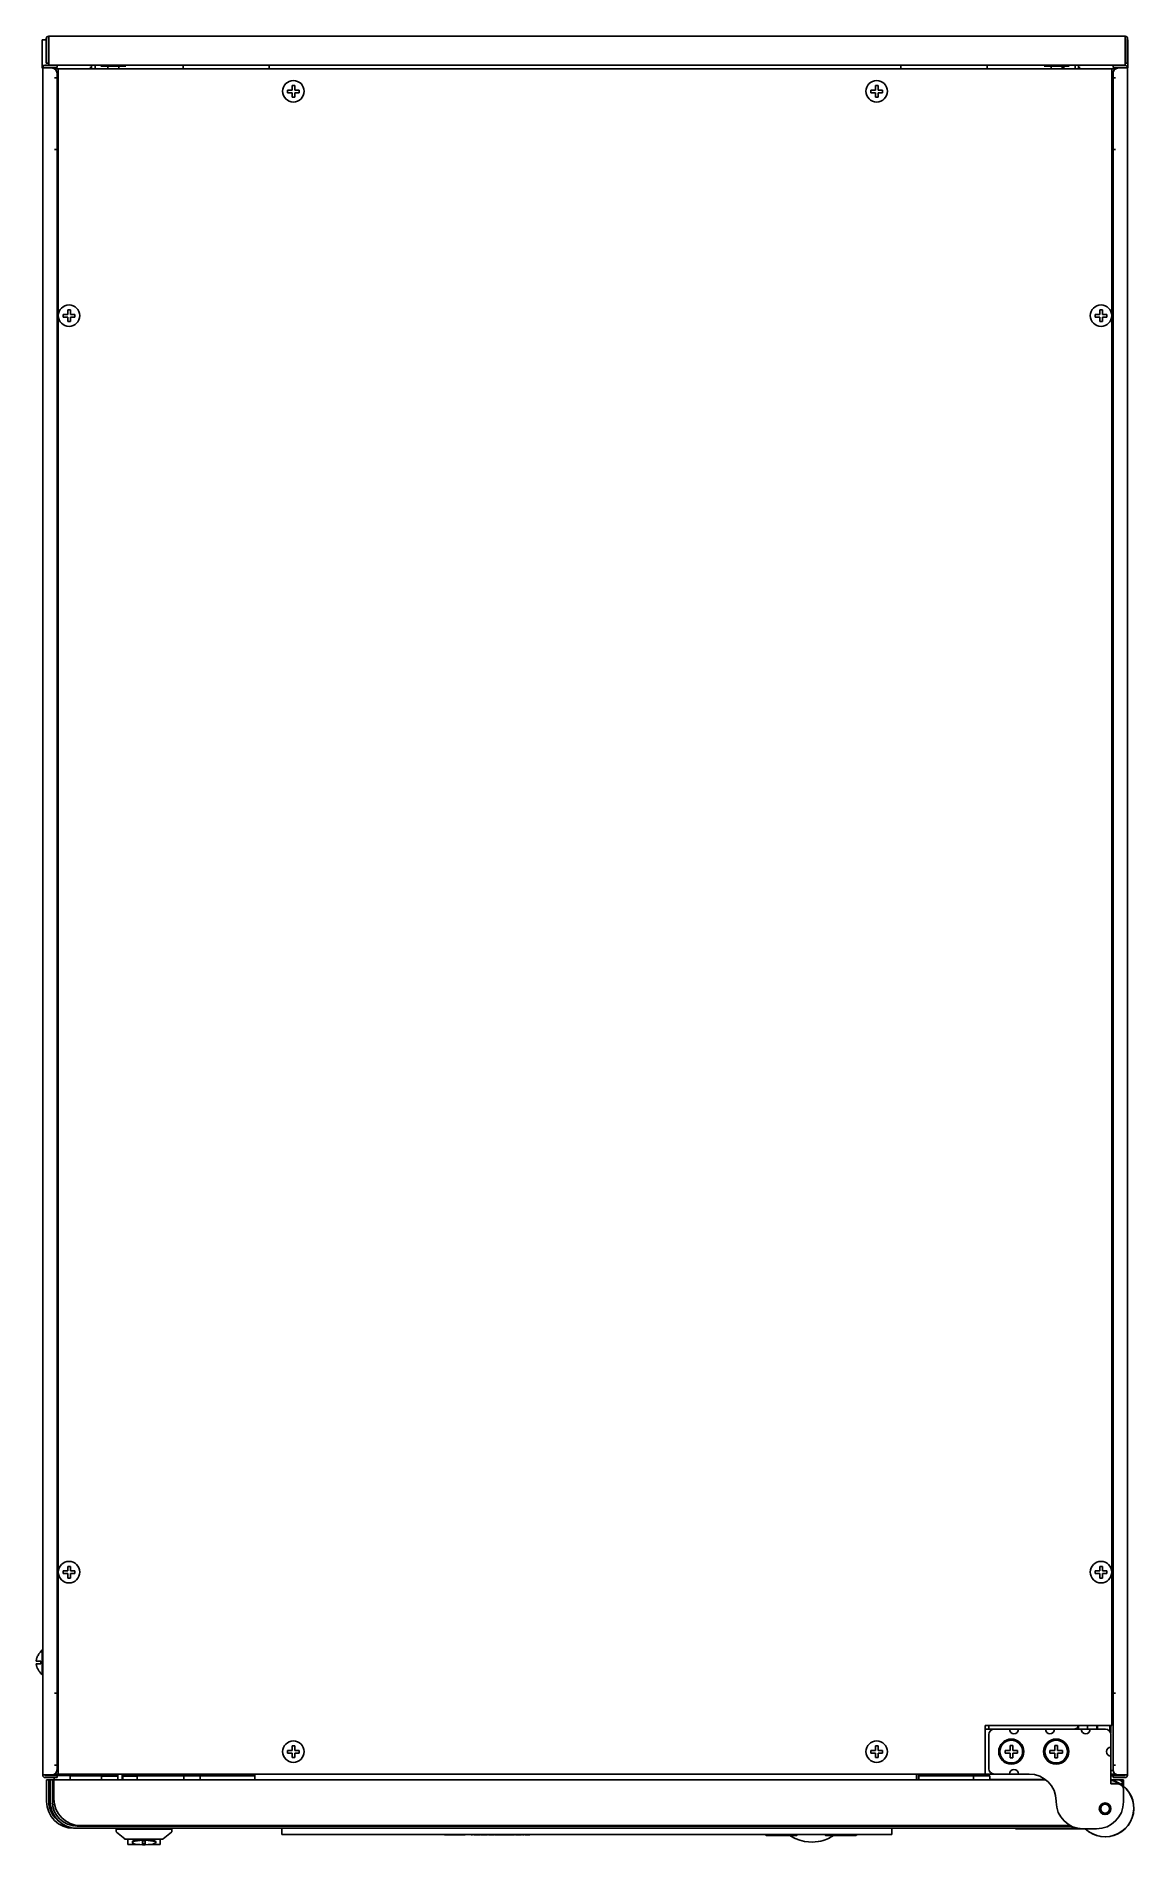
# Model space of a CAD drawing. Header units: millimetres. Extents: x 0 to 61, y -1 to 100.
import ezdxf

# ---------------------------------------------------------------- set-up
doc = ezdxf.new("R2010")
doc.units = ezdxf.units.MM
for name, color, linetype in [('2401-00291-M10-25HWMC_0', 7, 'Continuous'), ('2401-00329-M6-16TMHO_0', 7, 'Continuous'), ('2401-00460-M6-12PSTTHC_0', 7, 'Continuous'), ('2401-00889-M6-12FCTTHC_0', 7, 'Continuous'), ('2403-00007-2_0', 7, 'Continuous'), ('2403-00007_0', 7, 'Continuous'), ('2403-00037_S-M10-1_0', 7, 'Continuous'), ('4204-00465_0', 7, 'Continuous'), ('4204-01630_0', 7, 'Continuous'), ('4208-00599_0', 7, 'Continuous'), ('4209-00048_0', 7, 'Continuous'), ('4212-06613_2_MIR_0', 7, 'Continuous'), ('4212-06613_3_0', 7, 'Continuous'), ('4212-06614_1_0', 7, 'Continuous'), ('4212-06616_1_0', 7, 'Continuous'), ('4212-26877_0', 7, 'Continuous'), ('4212-26895_0', 7, 'Continuous'), ('4212-26898_0', 7, 'Continuous'), ('4212-26899_0', 7, 'Continuous'), ('4212-32232_0', 7, 'Continuous'), ('4212-47717_0', 7, 'Continuous'), ('4212-52675_0', 7, 'Continuous'), ('4212-52684_0', 7, 'Continuous'), ('4212-52688_0', 7, 'Continuous'), ('4212-52696_0', 7, 'Continuous'), ('4212-52698_0', 7, 'Continuous'), ('4212-59976_0', 7, 'Continuous'), ('4212-59978_1_0', 7, 'Continuous'), ('4212-59978_2_0', 7, 'Continuous'), ('4212-59978_3_0', 7, 'Continuous'), ('4212-59978_4_0', 7, 'Continuous'), ('4212-59983_0', 7, 'Continuous'), ('4212-59986_0', 7, 'Continuous'), ('4212-60002_0', 7, 'Continuous'), ('4212-61205_0', 7, 'Continuous'), ('4212-61300_0', 7, 'Continuous'), ('4212-61401_0', 7, 'Continuous'), ('4212-61413_0', 7, 'Continuous'), ('4403-06876_0', 7, 'Continuous')]:
    doc.layers.add(name, color=color, linetype=linetype)

msp = doc.modelspace()

# ---------------------------------------------------------------- linework, layer by layer
at = {"color": 40, "true_color": 0xf8d731}
msp.add_line((2.01, 0), (1.72, 0), dxfattribs=at)
at = {"layer": '2401-00291-M10-25HWMC_0', "color": 7, "linetype": 'Continuous'}
for p, q in [((59.46, 5.72), (59.46, 5.4)), ((59.51, 5.72), (59.51, 5.3))]:
    msp.add_line(p, q, dxfattribs=at)
at = {"layer": '2401-00329-M6-16TMHO_0', "color": 7, "linetype": 'Continuous'}
for p, q in [((3.64, 98.16), (3.64, 98.02)), ((4.24, 98.16), (4.24, 98.02)), ((56.2, 98.16), (56.2, 98.02)), ((56.8, 98.16), (56.8, 98.02)), ((56.9, 98.16), (56.9, 98.02)), ((-0.36, 9.36), (-0.35, 9.38)), ((-0.36, 9.35), (-0.36, 9.36)), ((-0.36, 9.33), (-0.36, 9.35)), ((-0.36, 9.31), (-0.36, 9.33)), ((-0.36, 9.31), (-0.11, 9.31)), ((-0.11, 9.16), (-0.36, 9.16)), ((-0.36, 9.16), (-0.36, 9.15)), ((-0.36, 9.13), (-0.36, 9.15)), ((-0.36, 9.12), (-0.36, 9.13)), ((-0.35, 9.1), (-0.36, 9.12)), ((-0.35, 9.41), (-0.34, 9.43)), ((-0.35, 9.39), (-0.35, 9.41)), ((-0.35, 9.38), (-0.35, 9.39)), ((-0.35, 9.09), (-0.35, 9.1)), ((-0.35, 9.07), (-0.35, 9.09)), ((-0.34, 9.05), (-0.35, 9.07)), ((-0.34, 9.45), (-0.33, 9.47)), ((-0.34, 9.43), (-0.34, 9.45)), ((-0.33, 9.47), (-0.32, 9.5)), ((-0.32, 9.5), (-0.31, 9.53)), ((-0.31, 9.52), (-0.3, 9.55)), ((-0.3, 9.55), (-0.29, 9.58)), ((-0.29, 9.58), (-0.27, 9.6)), ((-0.27, 9.6), (-0.26, 9.63)), ((-0.26, 9.63), (-0.24, 9.66)), ((-0.25, 9.65), (-0.23, 9.68)), ((-0.23, 9.68), (-0.21, 9.71)), ((-0.21, 9.71), (-0.2, 9.73)), ((-0.2, 9.73), (-0.18, 9.75)), ((-0.18, 9.75), (-0.16, 9.78)), ((-0.16, 9.78), (-0.15, 9.8)), ((-0.15, 9.8), (-0.13, 9.82)), ((-0.11, 9.84), (-0.13, 9.82)), ((-0.11, 9.84), (-0.1, 9.85)), ((-0.11, 9.84), (-0.11, 9.84)), ((-0.1, 9.85), (-0.02, 9.94)), ((0, 9.94), (-0.02, 9.94)), ((-0.02, 9.94), (-0.02, 8.54)), ((-0.34, 9.03), (-0.34, 9.05)), ((-0.33, 9.01), (-0.34, 9.03)), ((-0.32, 8.98), (-0.33, 9.01)), ((-0.31, 8.95), (-0.32, 8.98)), ((-0.3, 8.93), (-0.31, 8.96)), ((-0.29, 8.9), (-0.3, 8.93)), ((-0.27, 8.88), (-0.29, 8.9)), ((-0.26, 8.85), (-0.27, 8.88)), ((-0.24, 8.82), (-0.26, 8.85)), ((-0.23, 8.8), (-0.25, 8.83)), ((-0.21, 8.77), (-0.23, 8.8)), ((-0.2, 8.75), (-0.21, 8.77)), ((-0.18, 8.73), (-0.2, 8.75)), ((-0.16, 8.7), (-0.18, 8.73)), ((-0.15, 8.68), (-0.16, 8.7)), ((-0.13, 8.66), (-0.15, 8.68)), ((-0.11, 8.64), (-0.13, 8.66)), ((-0.11, 8.64), (-0.1, 8.63)), ((-0.11, 8.64), (-0.11, 8.64)), ((-0.1, 8.63), (-0.02, 8.54)), ((0, 8.54), (-0.02, 8.54))]:
    msp.add_line(p, q, dxfattribs=at)
for points in [[(-0.11, 9.84), (-0.07, 9.89), (-0.02, 9.94)], [(-0.11, 9.31), (-0.11, 9.27), (-0.11, 9.21), (-0.11, 9.16)], [(-0.11, 8.64), (-0.07, 8.59), (-0.02, 8.54)]]:
    msp.add_lwpolyline(points, dxfattribs=at)
at = {"layer": '2401-00460-M6-12PSTTHC_0', "color": 7, "linetype": 'Continuous'}
for p, q in [((13.65, 96.69), (13.65, 96.84)), ((13.65, 96.84), (13.9, 96.84)), ((13.9, 96.84), (13.9, 97.09)), ((13.9, 97.09), (14.05, 97.09)), ((14.05, 97.09), (14.05, 96.84)), ((14.05, 96.84), (14.3, 96.84)), ((14.3, 96.84), (14.3, 96.69)), ((46.15, 96.69), (46.15, 96.84)), ((46.15, 96.84), (46.4, 96.84)), ((46.4, 96.84), (46.4, 97.09)), ((46.4, 97.09), (46.55, 97.09)), ((46.55, 97.09), (46.55, 96.84)), ((46.55, 96.84), (46.8, 96.84)), ((46.8, 96.84), (46.8, 96.69)), ((13.9, 96.69), (13.65, 96.69)), ((13.9, 96.44), (13.9, 96.69)), ((14.05, 96.44), (13.9, 96.44)), ((14.05, 96.69), (14.05, 96.44)), ((14.3, 96.69), (14.05, 96.69)), ((46.4, 96.69), (46.15, 96.69)), ((46.4, 96.44), (46.4, 96.69)), ((46.55, 96.44), (46.4, 96.44)), ((46.55, 96.69), (46.55, 96.44)), ((46.8, 96.69), (46.55, 96.69)), ((1.15, 84.19), (1.15, 84.34)), ((1.15, 84.34), (1.4, 84.34)), ((1.4, 84.19), (1.15, 84.19)), ((1.4, 84.34), (1.4, 84.59)), ((1.4, 84.59), (1.55, 84.59)), ((1.4, 83.94), (1.4, 84.19)), ((1.55, 83.94), (1.4, 83.94)), ((1.55, 84.59), (1.55, 84.34)), ((1.55, 84.34), (1.8, 84.34)), ((1.55, 84.19), (1.55, 83.94)), ((1.8, 84.19), (1.55, 84.19)), ((1.8, 84.34), (1.8, 84.19)), ((58.65, 84.19), (58.65, 84.34)), ((58.65, 84.34), (58.9, 84.34)), ((58.9, 84.19), (58.65, 84.19)), ((58.9, 84.34), (58.9, 84.59)), ((58.9, 84.59), (59.05, 84.59)), ((58.9, 83.94), (58.9, 84.19)), ((59.05, 83.94), (58.9, 83.94)), ((59.05, 84.59), (59.05, 84.34)), ((59.05, 84.34), (59.3, 84.34)), ((59.05, 84.19), (59.05, 83.94)), ((59.3, 84.19), (59.05, 84.19)), ((59.3, 84.34), (59.3, 84.19)), ((1.15, 14.34), (1.4, 14.34)), ((1.15, 14.19), (1.15, 14.34)), ((1.4, 14.19), (1.15, 14.19)), ((1.4, 14.59), (1.55, 14.59)), ((1.4, 14.34), (1.4, 14.59)), ((1.4, 13.94), (1.4, 14.19)), ((1.55, 14.59), (1.55, 14.34)), ((1.55, 14.34), (1.8, 14.34)), ((1.8, 14.19), (1.55, 14.19)), ((1.55, 14.19), (1.55, 13.94)), ((1.8, 14.34), (1.8, 14.19)), ((58.65, 14.34), (58.9, 14.34)), ((58.65, 14.19), (58.65, 14.34)), ((58.9, 14.19), (58.65, 14.19)), ((58.9, 14.59), (59.05, 14.59)), ((58.9, 14.34), (58.9, 14.59)), ((58.9, 13.94), (58.9, 14.19)), ((59.05, 14.59), (59.05, 14.34)), ((59.05, 14.34), (59.3, 14.34)), ((59.3, 14.19), (59.05, 14.19)), ((59.05, 14.19), (59.05, 13.94)), ((59.3, 14.34), (59.3, 14.19)), ((1.55, 13.94), (1.4, 13.94)), ((59.05, 13.94), (58.9, 13.94)), ((13.65, 4.34), (13.9, 4.34)), ((13.65, 4.19), (13.65, 4.34)), ((13.9, 4.19), (13.65, 4.19)), ((13.9, 4.59), (14.05, 4.59)), ((13.9, 4.34), (13.9, 4.59)), ((13.9, 3.94), (13.9, 4.19)), ((14.05, 4.59), (14.05, 4.34)), ((14.05, 4.34), (14.3, 4.34)), ((14.3, 4.19), (14.05, 4.19)), ((14.05, 4.19), (14.05, 3.94)), ((14.3, 4.34), (14.3, 4.19)), ((46.15, 4.34), (46.4, 4.34)), ((46.15, 4.19), (46.15, 4.34)), ((46.4, 4.19), (46.15, 4.19)), ((46.4, 4.59), (46.55, 4.59)), ((46.4, 4.34), (46.4, 4.59)), ((46.4, 3.94), (46.4, 4.19)), ((46.55, 4.59), (46.55, 4.34)), ((46.55, 4.34), (46.8, 4.34)), ((46.8, 4.19), (46.55, 4.19)), ((46.55, 4.19), (46.55, 3.94)), ((46.8, 4.34), (46.8, 4.19)), ((14.05, 3.94), (13.9, 3.94)), ((46.55, 3.94), (46.4, 3.94))]:
    msp.add_line(p, q, dxfattribs=at)
for centre in [(13.97, 96.77), (46.47, 96.77), (1.47, 84.27), (58.97, 84.27), (1.47, 14.27), (58.97, 14.27), (13.97, 4.27), (46.47, 4.27)]:
    msp.add_circle(centre, 0.6, dxfattribs=at)
at = {"layer": '2401-00889-M6-12FCTTHC_0', "color": 7, "linetype": 'Continuous'}
for p, q in [((53.9, 4.34), (53.62, 4.34)), ((53.62, 4.34), (53.62, 4.19)), ((53.62, 4.19), (53.9, 4.19)), ((54.05, 4.62), (53.9, 4.62)), ((53.9, 4.62), (53.9, 4.34)), ((53.9, 4.19), (53.9, 3.92)), ((54.05, 4.34), (54.05, 4.62)), ((54.32, 4.34), (54.05, 4.34)), ((54.05, 4.19), (54.32, 4.19)), ((54.05, 3.92), (54.05, 4.19)), ((54.32, 4.19), (54.32, 4.34)), ((56.4, 4.34), (56.12, 4.34)), ((56.12, 4.34), (56.12, 4.19)), ((56.12, 4.19), (56.4, 4.19)), ((56.55, 4.62), (56.4, 4.62)), ((56.4, 4.62), (56.4, 4.34)), ((56.4, 4.19), (56.4, 3.92)), ((56.55, 4.34), (56.55, 4.62)), ((56.82, 4.34), (56.55, 4.34)), ((56.55, 4.19), (56.82, 4.19)), ((56.55, 3.92), (56.55, 4.19)), ((56.82, 4.19), (56.82, 4.34)), ((53.9, 3.92), (54.05, 3.92)), ((56.4, 3.92), (56.55, 3.92))]:
    msp.add_line(p, q, dxfattribs=at)
for centre in [(53.97, 4.27), (56.47, 4.27)]:
    msp.add_circle(centre, 0.63, dxfattribs=at)
at = {"layer": '2403-00007-2_0', "color": 7, "linetype": 'Continuous'}
for p, q in [((3.39, 98.2), (3.39, 98.22)), ((3.44, 98.2), (3.39, 98.2)), ((4.49, 98.2), (4.44, 98.2)), ((4.49, 98.2), (4.49, 98.22)), ((55.95, 98.2), (55.95, 98.22)), ((56, 98.2), (55.95, 98.2)), ((57.05, 98.2), (57, 98.2)), ((57.05, 98.2), (57.05, 98.22))]:
    msp.add_line(p, q, dxfattribs=at)
at = {"layer": '2403-00007_0', "color": 7, "linetype": 'Continuous'}
for p, q in [((3.33, 98.16), (3.25, 98.16)), ((3.36, 98.2), (3.39, 98.2)), ((3.36, 98.16), (4.52, 98.16)), ((3.44, 98.22), (3.44, 98.16)), ((4.44, 98.22), (4.44, 98.16)), ((4.52, 98.2), (4.49, 98.2)), ((4.53, 98.16), (4.54, 98.16)), ((4.63, 98.16), (4.56, 98.16)), ((55.89, 98.16), (55.81, 98.16)), ((55.92, 98.2), (55.95, 98.2)), ((55.92, 98.16), (57.08, 98.16)), ((56, 98.22), (56, 98.16)), ((57, 98.22), (57, 98.16)), ((57.08, 98.2), (57.05, 98.2)), ((57.09, 98.16), (57.1, 98.16)), ((57.19, 98.16), (57.12, 98.16))]:
    msp.add_line(p, q, dxfattribs=at)
for centre, radius, start, end in [((3.36, 98.23), 0.07, 188.4086, 270), ((3.36, 98.23), 0.03, 199.6453, 270), ((4.52, 98.23), 0.07, 270, 351.5914), ((4.52, 98.23), 0.03, 270, 340.3547), ((55.92, 98.23), 0.07, 188.4086, 270), ((55.92, 98.23), 0.03, 199.6453, 270), ((57.08, 98.23), 0.07, 270, 351.5914), ((57.08, 98.23), 0.03, 270, 340.3547)]:
    msp.add_arc(centre, radius, start, end, dxfattribs=at)
at = {"layer": '2403-00037_S-M10-1_0', "color": 7, "linetype": 'Continuous'}
for p, q in [((58.74, 5.52), (58.74, 5.72)), ((58.77, 5.52), (58.77, 5.72))]:
    msp.add_line(p, q, dxfattribs=at)
at = {"layer": '4204-00465_0', "color": 7, "linetype": 'Continuous'}
for p, q in [((7.19, -0.05), (4.1, -0.05)), ((4.1, -0.05), (4.1, -0.18)), ((4.11, -0.22), (4.58, -0.59)), ((4.15, -0.05), (4.15, 0)), ((6.69, -0.6), (4.59, -0.6)), ((4.75, -0.9), (4.75, -0.6)), ((5.28, -0.9), (4.75, -0.9)), ((5, -0.75), (5, -0.8)), ((5.01, -0.76), (5, -0.8)), ((5.57, -0.7), (5.72, -0.7)), ((5.57, -0.89), (5.57, -0.7)), ((5.72, -0.84), (5.57, -0.84)), ((5.72, -0.89), (5.57, -0.89)), ((5.72, -0.7), (5.72, -0.89)), ((6.55, -0.9), (6.01, -0.9)), ((6.3, -0.8), (6.28, -0.76)), ((6.3, -0.75), (6.3, -0.8)), ((6.55, -0.6), (6.55, -0.9)), ((7.18, -0.22), (6.71, -0.59)), ((7.15, -0.05), (7.15, 0)), ((7.19, -0.05), (7.19, -0.18))]:
    msp.add_line(p, q, dxfattribs=at)
for points in [[(6.3, -0.75), (6.28, -0.72), (6.23, -0.69), (6.15, -0.67), (6.05, -0.65), (5.93, -0.63), (5.79, -0.62), (5.65, -0.62), (5.5, -0.62), (5.36, -0.63), (5.24, -0.65), (5.14, -0.67), (5.06, -0.69), (5.01, -0.72), (5, -0.75)], [(5, -0.8), (5.01, -0.83), (5.07, -0.85), (5.16, -0.88), (5.28, -0.9)], [(6.28, -0.76), (6.22, -0.74), (6.13, -0.71), (6.01, -0.69), (5.88, -0.68), (5.72, -0.67), (5.57, -0.67), (5.41, -0.68), (5.28, -0.69), (5.16, -0.71), (5.07, -0.74), (5.01, -0.76)], [(5.28, -0.9), (5.41, -0.91), (5.57, -0.92), (5.72, -0.92), (5.88, -0.91)], [(5.88, -0.91), (6.01, -0.9), (6.13, -0.88), (6.22, -0.85), (6.28, -0.83), (6.3, -0.8)]]:
    msp.add_lwpolyline(points, dxfattribs=at)
for centre, start, end in [((4.15, -0.18), 180, 231.3402), ((4.59, -0.55), 193.9844, 270), ((4.61, -0.55), 231.3402, 270), ((6.68, -0.55), 270, 308.6598), ((6.69, -0.55), 270, 346.0156), ((7.15, -0.18), 308.6598, 360)]:
    msp.add_arc(centre, 0.05, start, end, dxfattribs=at)
at = {"layer": '4204-01630_0', "color": 7, "linetype": 'Continuous'}
msp.add_line((3.04, 0.12), (3.04, 0.15), dxfattribs=at)
at = {"layer": '4208-00599_0', "color": 7, "linetype": 'Continuous'}
msp.add_lwpolyline([(44.07, -0.4), (44.07, -0.4), (44.01, -0.44), (43.94, -0.48), (43.87, -0.52), (43.79, -0.56), (43.7, -0.6), (43.6, -0.64), (43.48, -0.68), (43.36, -0.71), (43.21, -0.74), (43.05, -0.76), (42.87, -0.77), (42.67, -0.76), (42.44, -0.73), (42.19, -0.67), (41.92, -0.57), (41.68, -0.43), (41.63, -0.4)], dxfattribs=at)
at = {"layer": '4209-00048_0', "color": 7, "linetype": 'Continuous'}
for p, q in [((0.64, 2.7), (0.64, 2.82)), ((1.54, 2.94), (0.8, 2.94)), ((1.54, 2.7), (1.54, 2.94)), ((8.77, 2.92), (7.87, 2.92)), ((7.87, 2.7), (7.87, 2.92)), ((8.77, 2.7), (8.77, 2.92)), ((52.77, 2.92), (51.87, 2.92)), ((51.87, 2.7), (51.87, 2.92)), ((52.77, 2.7), (52.77, 2.92))]:
    msp.add_line(p, q, dxfattribs=at)
at = {"layer": '4212-06613_2_MIR_0', "color": 7, "linetype": 'Continuous'}
for p, q in [((54.37, 5.52), (53.87, 5.52)), ((56.37, 5.52), (55.87, 5.52)), ((58.37, 5.52), (57.87, 5.52)), ((59.52, 4.02), (59.52, 4.52)), ((53.87, 3.02), (54.37, 3.02))]:
    msp.add_line(p, q, dxfattribs=at)
at = {"layer": '4212-06613_3_0', "color": 7, "linetype": 'Continuous'}
for radius in [0.3, 0.25]:
    msp.add_circle((59.2, 1.09), radius, dxfattribs=at)
at = {"layer": '4212-06614_1_0', "color": 7, "linetype": 'Continuous'}
for p, q in [((52.72, 5.22), (52.72, 3.32)), ((53.87, 5.52), (53.02, 5.52)), ((55.87, 5.52), (54.37, 5.52)), ((57.87, 5.52), (56.37, 5.52)), ((59.22, 5.52), (58.37, 5.52)), ((59.52, 5.22), (59.52, 4.52)), ((59.52, 4.02), (59.52, 2.47)), ((53.02, 3.02), (53.87, 3.02)), ((54.37, 3.02), (54.97, 3.02)), ((59.92, 2.47), (59.52, 2.47)), ((60.22, 1.47), (60.22, 2.17)), ((56.47, 1.47), (56.47, 1.52)), ((57.97, -0.03), (58.72, -0.03))]:
    msp.add_line(p, q, dxfattribs=at)
for centre, radius in [((53.97, 4.27), 0.7), ((56.47, 4.27), 0.7), ((59.2, 1.09), 0.325)]:
    msp.add_circle(centre, radius, dxfattribs=at)
for centre, radius, start, end in [((53.02, 5.22), 0.3, 90, 180), ((54.12, 5.52), 0.25, 180, 0), ((56.12, 5.52), 0.25, 180, 0), ((58.12, 5.52), 0.25, 180, 0), ((59.22, 5.22), 0.3, 0, 90), ((59.52, 4.27), 0.25, 90, 270), ((53.02, 3.32), 0.3, 180, 270), ((54.12, 3.02), 0.25, 0, 180), ((54.97, 1.52), 1.5, 0, 90), ((59.92, 2.17), 0.3, 0, 90), ((57.97, 1.47), 1.5, 180, 270), ((58.72, 1.47), 1.5, 270, 0)]:
    msp.add_arc(centre, radius, start, end, dxfattribs=at)
at = {"layer": '4212-06616_1_0', "color": 7, "linetype": 'Continuous'}
for p, q in [((52.72, 3.02), (52.72, 2.92)), ((52.77, 2.72), (55.86, 2.72)), ((59.52, 2.7), (59.92, 2.7)), ((54.3, -0.03), (57.97, -0.03))]:
    msp.add_line(p, q, dxfattribs=at)
for centre, start, end in [((59.92, 2.4), 19.6203, 90), ((54.3, 0.27), 244.6636, 270)]:
    msp.add_arc(centre, 0.3, start, end, dxfattribs=at)
at = {"layer": '4212-26877_0', "color": 7, "linetype": 'Continuous'}
for p, q in [((52.52, 5.52), (52.73, 5.52)), ((52.52, 3.02), (53.02, 3.02))]:
    msp.add_line(p, q, dxfattribs=at)
at = {"layer": '4212-26895_0', "color": 7, "linetype": 'Continuous'}
for p, q in [((52.72, 5.72), (52.72, 5.52)), ((53.02, 5.52), (52.73, 5.52)), ((57.72, 5.72), (57.72, 5.52))]:
    msp.add_line(p, q, dxfattribs=at)
msp.add_arc((57.45, 5.79), 0.27, 270, 344.8522, dxfattribs=at)
at = {"layer": '4212-26898_0', "color": 7, "linetype": 'Continuous'}
for p, q in [((7.82, 98.22), (7.82, 98.02)), ((12.62, 98.02), (12.62, 98.22)), ((47.82, 98.22), (47.82, 98.02)), ((52.62, 98.02), (52.62, 98.22))]:
    msp.add_line(p, q, dxfattribs=at)
at = {"layer": '4212-26899_0', "color": 7, "linetype": 'Continuous'}
for p, q in [((2.72, 98.02), (2.72, 98.22)), ((2.92, 98.02), (2.92, 98.22)), ((57.52, 98.22), (57.52, 98.02)), ((57.72, 98.22), (57.72, 98.02))]:
    msp.add_line(p, q, dxfattribs=at)
at = {"layer": '4212-32232_0', "color": 7, "linetype": 'Continuous'}
for p, q in [((0.87, 93.02), (0.8, 93.02)), ((59.64, 93.02), (59.57, 93.02)), ((0.8, 8.02), (0.87, 8.02)), ((59.57, 8.02), (59.64, 8.02))]:
    msp.add_line(p, q, dxfattribs=at)
at = {"layer": '4212-47717_0', "color": 7, "linetype": 'Continuous'}
msp.add_line((58.22, 5.52), (58.22, 5.72), dxfattribs=at)
at = {"layer": '4212-52675_0', "color": 7, "linetype": 'Continuous'}
for p, q in [((4.18, 2.7), (4.18, 3.02)), ((4.43, 2.7), (4.43, 3.02)), ((4.46, 3.02), (4.46, 2.7))]:
    msp.add_line(p, q, dxfattribs=at)
at = {"layer": '4212-52684_0', "color": 7, "linetype": 'Continuous'}
for p, q in [((0.87, 98.02), (0.87, 3.02)), ((59.57, 98.02), (0.87, 98.02)), ((59.57, 5.72), (59.57, 98.02)), ((59.57, 5.72), (52.52, 5.72)), ((52.52, 3.02), (52.52, 5.72)), ((0.87, 3.02), (52.52, 3.02))]:
    msp.add_line(p, q, dxfattribs=at)
at = {"layer": '4212-52688_0', "color": 7, "linetype": 'Continuous'}
for p, q in [((0.66, 98.02), (0.87, 98.02)), ((0.8, 97.82), (0.87, 97.82)), ((59.57, 98.02), (59.78, 98.02)), ((59.57, 97.82), (59.64, 97.82)), ((0.87, 93.22), (0.8, 93.22)), ((0.87, 93.02), (0.8, 93.02)), ((59.64, 93.22), (59.57, 93.22)), ((59.64, 93.02), (59.57, 93.02)), ((0.8, 8.02), (0.87, 8.02)), ((0.8, 7.82), (0.87, 7.82)), ((59.57, 8.02), (59.64, 8.02)), ((59.57, 7.82), (59.64, 7.82)), ((0.87, 3.22), (0.8, 3.22)), ((59.64, 3.22), (59.52, 3.22)), ((0.87, 3.02), (0.66, 3.02)), ((59.78, 3.02), (59.52, 3.02))]:
    msp.add_line(p, q, dxfattribs=at)
at = {"layer": '4212-52696_0', "color": 7, "linetype": 'Continuous'}
for p, q in [((0.22, 2.97), (0.22, 2.94)), ((1.54, 2.92), (4.18, 2.92)), ((4.46, 2.92), (7.87, 2.92)), ((8.77, 2.92), (11.82, 2.92)), ((48.68, 2.92), (48.7, 2.92)), ((48.82, 2.92), (51.87, 2.92)), ((59.52, 2.92), (59.64, 2.92)), ((60.22, 2.97), (60.22, 2.94))]:
    msp.add_line(p, q, dxfattribs=at)
at = {"layer": '4212-52698_0', "color": 7, "linetype": 'Continuous'}
for p, q in [((-0.03, 98.14), (-0.03, 99.64)), ((0.19, 99.64), (-0.03, 99.64)), ((0.35, 99.64), (0.32, 99.64)), ((60.33, 99.64), (60.31, 99.64)), ((60.47, 99.64), (60.44, 99.64)), ((60.47, 98.14), (60.47, 99.64)), ((2.67, 98.14), (2.67, 98.02)), ((57.77, 98.14), (57.77, 98.02))]:
    msp.add_line(p, q, dxfattribs=at)
for centre, radius, start, end in [((0.27, 98.32), 0.3, 180, 213.7591), ((0.09, 98.14), 0.12, 180, 221.1457), ((60.17, 98.32), 0.3, 326.2409, 0), ((60.35, 98.14), 0.12, 318.8543, 0)]:
    msp.add_arc(centre, radius, start, end, dxfattribs=at)
at = {"layer": '4212-59976_0', "color": 7, "linetype": 'Continuous'}
for p, q in [((3.27, 2.9), (3.27, 2.92)), ((3.27, 2.9), (4.18, 2.9)), ((3.27, 2.9), (3.27, 2.7)), ((4.46, 2.9), (5.27, 2.9)), ((5.27, 2.9), (5.27, 2.92)), ((5.27, 2.7), (5.27, 2.9))]:
    msp.add_line(p, q, dxfattribs=at)
at = {"layer": '4212-59978_1_0', "color": 7, "linetype": 'Continuous'}
for p, q in [((0.42, 2.7), (0.54, 2.7)), ((0.42, 2.7), (0.42, 1.5)), ((0.54, 2.7), (0.54, 1.5)), ((60.22, 2.5), (60.1, 2.5)), ((60.1, 2.41), (60.1, 2.5)), ((60.22, 2.17), (60.22, 2.5)), ((1.92, 0.12), (57.33, 0.12)), ((1.92, 0), (57.68, 0))]:
    msp.add_line(p, q, dxfattribs=at)
for radius in [1.5, 1.38]:
    msp.add_arc((1.92, 1.5), radius, 180, 270, dxfattribs=at)
at = {"layer": '4212-59978_2_0', "color": 7, "linetype": 'Continuous'}
for p, q in [((55.89, 2.7), (0.62, 2.7)), ((0.62, 1.65), (0.62, 2.7)), ((2.12, 0.15), (57.26, 0.15))]:
    msp.add_line(p, q, dxfattribs=at)
msp.add_arc((2.12, 1.65), 1.5, 180, 270, dxfattribs=at)
at = {"layer": '4212-59978_3_0', "color": 7, "linetype": 'Continuous'}
msp.add_line((0.54, 1.69), (0.62, 1.69), dxfattribs=at)
for centre, start, end in [((0.68, 2.55), 115.4255, 180), ((3.06, 0.26), 231.9456, 261)]:
    msp.add_arc(centre, 0.14, start, end, dxfattribs=at)
at = {"layer": '4212-59978_4_0', "color": 7, "linetype": 'Continuous'}
msp.add_line((59.96, 2.49), (59.52, 2.49), dxfattribs=at)
msp.add_arc((59.96, 2.35), 0.14, 34.0829, 90, dxfattribs=at)
at = {"layer": '4212-59983_0', "color": 7, "linetype": 'Continuous'}
for p, q in [((0, 2.96), (0, 98.08)), ((0, 98.07), (0.5, 98.07)), ((0.12, 98.08), (0.12, 98.07)), ((0.14, 98.22), (0.35, 98.22)), ((0.14, 98.1), (0.8, 98.1)), ((0.8, 98.1), (0.8, 98.22)), ((0.8, 97.77), (0.8, 3.27)), ((59.64, 98.1), (59.64, 98.22)), ((60.3, 98.1), (59.64, 98.1)), ((59.64, 3.27), (59.64, 97.77)), ((59.94, 98.07), (60.44, 98.07)), ((60.32, 98.08), (60.32, 98.07)), ((60.44, 2.96), (60.44, 98.08)), ((0.66, 97.52), (0.8, 97.52)), ((59.78, 97.52), (59.64, 97.52)), ((0.66, 93.52), (0.8, 93.52)), ((59.78, 93.52), (59.64, 93.52)), ((0.66, 7.52), (0.8, 7.52)), ((59.78, 7.52), (59.64, 7.52)), ((0.66, 3.52), (0.8, 3.52)), ((59.78, 3.52), (59.64, 3.52)), ((0, 2.97), (0.5, 2.97)), ((0.12, 2.96), (0.12, 2.97)), ((0.14, 2.94), (0.8, 2.94)), ((0.14, 2.82), (0.8, 2.82)), ((0.8, 2.94), (0.8, 2.82)), ((59.64, 2.94), (60.3, 2.94)), ((59.64, 2.94), (59.64, 2.82)), ((60.3, 2.82), (59.64, 2.82)), ((60.44, 2.97), (59.94, 2.97)), ((60.32, 2.96), (60.32, 2.97))]:
    msp.add_line(p, q, dxfattribs=at)
for centre, radius, start, end in [((0.14, 98.08), 0.14, 90, 180), ((0.14, 98.08), 0.02, 90, 180), ((0.5, 97.77), 0.3, 0, 90), ((59.94, 97.77), 0.3, 90, 180), ((60.3, 98.08), 0.02, 0, 90), ((60.3, 98.08), 0.14, 0, 87.9442), ((0.5, 3.27), 0.3, 270, 0), ((59.94, 3.27), 0.3, 180, 270), ((0.14, 2.96), 0.14, 180, 270), ((0.14, 2.96), 0.02, 180, 270), ((60.3, 2.96), 0.14, 270, 0), ((60.3, 2.96), 0.02, 270, 0)]:
    msp.add_arc(centre, radius, start, end, dxfattribs=at)
at = {"layer": '4212-59986_0', "color": 7, "linetype": 'Continuous'}
for p, q in [((0.34, 99.84), (60.31, 99.84)), ((0.35, 98.22), (0.35, 99.84)), ((60.31, 98.22), (60.31, 99.84)), ((0.19, 98.34), (0.19, 99.7)), ((0.32, 98.34), (0.32, 99.7)), ((0.34, 99.72), (0.35, 99.72)), ((60.33, 98.34), (60.33, 99.7)), ((60.44, 99.7), (60.44, 98.34)), ((0.32, 98.34), (0.19, 98.34)), ((0.35, 98.46), (0.34, 98.46)), ((0.35, 98.34), (0.34, 98.34)), ((60.31, 98.22), (0.35, 98.22)), ((60.33, 98.34), (60.44, 98.34))]:
    msp.add_line(p, q, dxfattribs=at)
for centre, radius, start, end in [((0.34, 99.7), 0.14, 90, 180), ((60.31, 99.7), 0.14, 0, 90), ((0.34, 99.7), 0.02, 90, 180), ((60.31, 99.7), 0.02, 0, 85.4862), ((0.34, 98.48), 0.14, 261.7779, 270), ((0.34, 98.48), 0.02, 180, 270), ((60.31, 98.48), 0.02, 270, 0), ((60.31, 98.48), 0.14, 270.6476, 278.2221)]:
    msp.add_arc(centre, radius, start, end, dxfattribs=at)
at = {"layer": '4212-60002_0', "color": 7, "linetype": 'Continuous'}
for p, q in [((0.22, 2.7), (0.34, 2.7)), ((0.22, 1.5), (0.22, 2.7)), ((0.34, 1.5), (0.34, 2.7)), ((0.36, 2.7), (0.42, 2.7)), ((0.36, 1.5), (0.36, 2.7)), ((0.54, 2.7), (0.62, 2.7)), ((59.92, 2.7), (60.08, 2.7)), ((60.08, 2.7), (60.08, 2.65)), ((60.22, 2.7), (60.1, 2.7)), ((60.1, 2.7), (60.1, 2.64)), ((60.22, 2.7), (60.22, 2.5)), ((1.72, 0.14), (1.72, 0.14)), ((1.72, 0), (1.72, 0.01)), ((1.92, 0), (1.72, 0))]:
    msp.add_line(p, q, dxfattribs=at)
for radius, start, end in [(1.5, 180, 270), (1.38, 180, 236.3601), (1.36, 180, 228.4452), (1.36, 268.6509, 270)]:
    msp.add_arc((1.72, 1.5), radius, start, end, dxfattribs=at)
at = {"layer": '4212-61205_0', "color": 7, "linetype": 'Continuous'}
for p, q in [((11.82, 2.7), (11.82, 3.02)), ((48.68, 2.7), (48.68, 3.02)), ((48.7, 2.7), (48.7, 3.02)), ((48.82, 2.7), (48.82, 3.02))]:
    msp.add_line(p, q, dxfattribs=at)
at = {"layer": '4212-61300_0', "color": 7, "linetype": 'Continuous'}
for p, q in [((13.32, 0), (13.32, -0.35)), ((13.32, -0.35), (47.32, -0.35)), ((47.32, 0), (47.32, -0.35))]:
    msp.add_line(p, q, dxfattribs=at)
at = {"layer": '4212-61401_0', "color": 7, "linetype": 'Continuous'}
for p, q in [((40.32, -0.4), (40.27, -0.35)), ((42.02, -0.4), (40.32, -0.4)), ((42.02, -0.4), (42.07, -0.35)), ((43.62, -0.4), (43.57, -0.35)), ((45.32, -0.4), (43.62, -0.4)), ((45.32, -0.4), (45.37, -0.35))]:
    msp.add_line(p, q, dxfattribs=at)
at = {"layer": '4212-61413_0', "color": 7, "linetype": 'Continuous'}
for radius, start, end in [(1.6, 225.6, 78.4454), (1.59, 226.4946, 78.3563)]:
    msp.add_arc((59.2, 1.12), radius, start, end, dxfattribs=at)
at = {"layer": '4403-06876_0', "color": 7, "linetype": 'Continuous'}
for p, q in [((22.39, -0.35), (22.39, -0.36)), ((23.55, -0.36), (22.39, -0.36)), ((23.55, -0.36), (23.55, -0.35)), ((23.88, -0.35), (23.88, -0.36)), ((23.95, -0.36), (23.88, -0.36)), ((23.95, -0.35), (23.95, -0.36)), ((24.02, -0.35), (24.02, -0.36)), ((24.35, -0.36), (24.02, -0.36)), ((24.09, -0.35), (24.09, -0.36)), ((24.09, -0.35), (24.09, -0.36)), ((24.35, -0.35), (24.35, -0.36)), ((24.4, -0.35), (24.4, -0.36)), ((24.78, -0.36), (24.4, -0.36)), ((24.71, -0.35), (24.71, -0.36)), ((24.71, -0.35), (24.71, -0.36)), ((24.78, -0.35), (24.78, -0.36)), ((24.84, -0.35), (24.84, -0.36)), ((25.16, -0.36), (24.84, -0.36)), ((24.91, -0.35), (24.91, -0.36)), ((25.09, -0.35), (25.09, -0.36)), ((25.16, -0.35), (25.16, -0.36)), ((25.2, -0.35), (25.2, -0.36)), ((25.45, -0.36), (25.2, -0.36)), ((25.21, -0.35), (25.21, -0.36)), ((25.45, -0.35), (25.45, -0.36)), ((25.45, -0.36), (25.45, -0.35)), ((25.48, -0.35), (25.48, -0.36)), ((25.69, -0.36), (25.48, -0.36)), ((25.54, -0.35), (25.54, -0.36)), ((25.61, -0.35), (25.61, -0.36)), ((25.69, -0.35), (25.69, -0.36)), ((25.72, -0.35), (25.72, -0.36)), ((25.91, -0.36), (25.72, -0.36)), ((25.79, -0.35), (25.79, -0.36)), ((25.79, -0.35), (25.79, -0.36)), ((25.91, -0.35), (25.91, -0.36)), ((25.92, -0.35), (25.92, -0.36)), ((26.29, -0.36), (25.92, -0.36)), ((26.29, -0.36), (26.29, -0.35)), ((26.35, -0.35), (26.35, -0.36)), ((26.68, -0.36), (26.35, -0.36)), ((26.41, -0.35), (26.41, -0.36)), ((26.42, -0.35), (26.42, -0.36)), ((26.68, -0.35), (26.68, -0.36)), ((26.74, -0.35), (26.74, -0.36)), ((26.81, -0.36), (26.74, -0.36)), ((26.81, -0.35), (26.81, -0.36)), ((26.86, -0.35), (26.86, -0.36)), ((27.15, -0.36), (26.86, -0.36)), ((27.14, -0.35), (27.14, -0.36)), ((27.15, -0.35), (27.15, -0.36))]:
    msp.add_line(p, q, dxfattribs=at)

doc.saveas('drawing.dxf')
